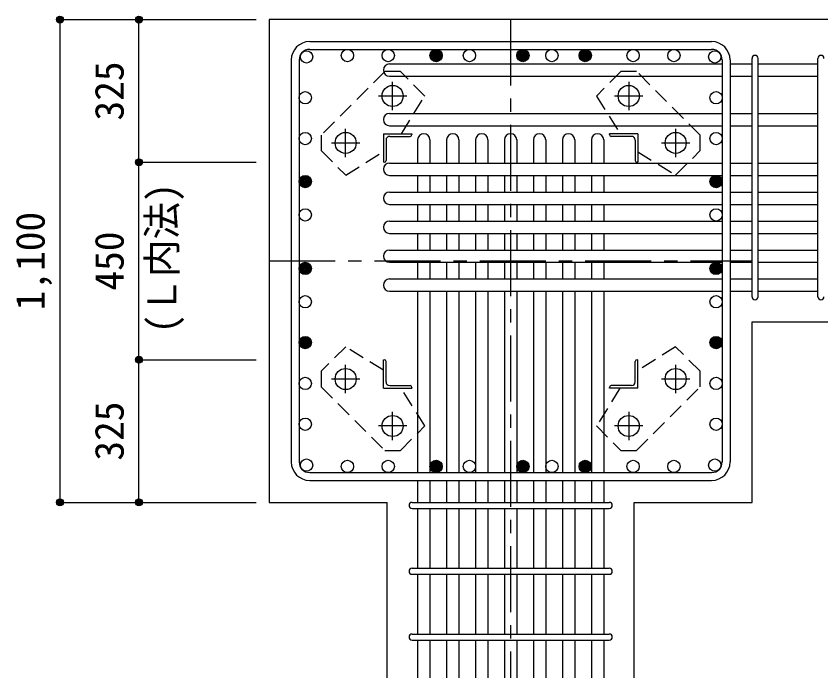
# Model space of a CAD drawing. Units: millimetres at full size, sheet at 1:30. Extents: x -5973 to 5954, y -4195 to 4201.
# Drawn here: x -575 to 1259, y -2625 to -1117 of the extents above; entities that cross this region are included whole.
import ezdxf
from ezdxf.enums import TextEntityAlignment as Align

# ---------------------------------------------------------------- set-up
doc = ezdxf.new("R2010")
doc.units = ezdxf.units.MM
doc.header["$LTSCALE"] = 30
doc.header["$PDMODE"] = 32
doc.header["$PDSIZE"] = 15
doc.linetypes.add('CHAIN1', pattern=[8, 5, -1, 1, -1])
doc.linetypes.add('DASHED1', pattern=[1.8, 1.2, -0.6])
for name, color, linetype in [('0-1_躯体線', 2, 'Continuous'), ('0-2_アンカー、アングル', 4, 'Continuous'), ('0-3_立上り筋', 4, 'Continuous'), ('0-4_フープ筋', 7, 'Continuous'), ('0-5_基礎梁筋', 7, 'Continuous'), ('0-6_スタラップ筋', 7, 'Continuous'), ('0-7_文字', 4, 'Continuous'), ('0-9_プレート', 4, 'DASHED1'), ('0-D_寸法', 4, 'Continuous')]:
    doc.layers.add(name, color=color, linetype=linetype)
doc.styles.add('ＭＳ ゴシック', font='')
doc.styles.get('ＭＳ ゴシック').set_extended_font_data('MS Gothic')

msp = doc.modelspace()

# ---------------------------------------------------------------- linework, layer by layer
at = {"layer": '0-1_躯体線'}
for p, q in [((1502.44, -1124.89), (2.44, -1124.89)), ((2.44, -1124.89), (2.44, -2224.89)), ((1102.44, -1813.39), (1502.44, -1813.39)), ((1102.44, -2224.89), (1102.44, -1813.39)), ((2.44, -2224.89), (270.94, -2224.89)), ((270.94, -2624.89), (270.94, -2224.89))]:
    msp.add_line(p, q, dxfattribs=at)
msp.add_lwpolyline([(833.94, -2624.89), (833.94, -2224.89), (1102.44, -2224.89)], dxfattribs=at)
at = {"layer": '0-2_アンカー、アングル', "linetype": 'CHAIN1'}
for p, q in [((283.44, -1331.1), (283.44, -1266.6)), ((821.44, -1266.59), (821.44, -1331.09)), ((251.14, -1298.89), (315.64, -1298.89)), ((789.24, -1298.89), (853.74, -1298.89)), ((176.44, -1438.1), (176.44, -1373.6)), ((928.44, -1373.59), (928.44, -1438.09)), ((144.14, -1405.89), (208.64, -1405.89)), ((896.24, -1405.89), (960.74, -1405.89)), ((176.44, -1976.2), (176.44, -1911.7)), ((928.44, -1911.69), (928.44, -1976.19)), ((208.64, -1943.89), (144.14, -1943.89)), ((960.74, -1943.89), (896.24, -1943.89)), ((283.44, -2083.2), (283.44, -2018.7)), ((821.44, -2018.69), (821.44, -2083.19)), ((315.64, -2050.89), (251.14, -2050.89)), ((853.74, -2050.89), (789.24, -2050.89))]:
    msp.add_line(p, q, dxfattribs=at)
at = {"layer": '0-2_アンカー、アングル'}
for p, q in [((262.44, -1384.89), (327.44, -1384.89)), ((262.44, -1384.89), (262.44, -1449.89)), ((276.94, -1390.89), (323.44, -1390.89)), ((327.44, -1384.89), (327.44, -1386.89)), ((842.44, -1384.89), (777.44, -1384.89)), ((777.44, -1386.89), (777.44, -1384.89)), ((827.94, -1390.89), (781.44, -1390.89)), ((842.44, -1384.89), (842.44, -1449.89)), ((268.44, -1399.39), (268.44, -1445.89)), ((836.44, -1399.39), (836.44, -1445.89)), ((264.44, -1449.89), (262.44, -1449.89)), ((842.44, -1449.89), (840.44, -1449.89)), ((262.44, -1899.89), (264.44, -1899.89)), ((262.44, -1964.89), (262.44, -1899.89)), ((268.44, -1950.39), (268.44, -1903.89)), ((836.44, -1950.39), (836.44, -1903.89)), ((840.44, -1899.89), (842.44, -1899.89)), ((842.44, -1964.89), (842.44, -1899.89)), ((276.94, -1958.89), (323.44, -1958.89)), ((827.94, -1958.89), (781.44, -1958.89)), ((262.44, -1964.89), (327.44, -1964.89)), ((327.44, -1962.89), (327.44, -1964.89)), ((777.44, -1964.89), (777.44, -1962.89)), ((842.44, -1964.89), (777.44, -1964.89))]:
    msp.add_line(p, q, dxfattribs=at)
at = {"layer": '0-2_アンカー、アングル', "color": 3}
for centre in [(283.44, -1298.89), (821.44, -1298.89), (176.44, -1405.89), (928.44, -1405.89), (176.44, -1943.89), (928.44, -1943.89), (283.44, -2050.89), (821.44, -2050.89)]:
    msp.add_circle(centre, 24, dxfattribs=at)
at = {"layer": '0-2_アンカー、アングル'}
for centre, radius, start, end in [((276.94, -1399.39), 8.5, 90, 180), ((323.44, -1386.89), 4, 270, 0), ((781.44, -1386.89), 4, 180, 270), ((827.94, -1399.39), 8.5, 0, 90), ((264.44, -1445.89), 4, 270, 0), ((840.44, -1445.89), 4, 180, 270), ((264.44, -1903.89), 4, 0, 90), ((840.44, -1903.89), 4, 90, 180), ((276.94, -1950.39), 8.5, 180, 270), ((323.44, -1962.89), 4, 0, 90), ((781.44, -1962.89), 4, 90, 180), ((827.94, -1950.39), 8.5, 270, 0)]:
    msp.add_arc(centre, radius, start, end, dxfattribs=at)
at = {"layer": '0-3_立上り筋', "color": 3}
for centre in [(87.37, -1209.82), (180.38, -1206.89), (273.39, -1206.89), (382.44, -1206.89), (458.44, -1206.89), (580.44, -1206.89), (580.44, -1206.89), (646.44, -1206.89), (722.44, -1206.89), (722.44, -1206.89), (831.48, -1206.89), (924.49, -1206.89), (1017.51, -1209.82), (84.44, -1302.84), (1020.44, -1302.84), (84.44, -1395.85), (1020.44, -1395.85), (84.44, -1493.89), (84.44, -1493.89), (1020.44, -1493.89), (1020.44, -1493.89), (84.44, -1569.89), (1020.44, -1569.89), (84.44, -1691.89), (84.44, -1691.89), (1020.44, -1691.89), (1020.44, -1691.89), (84.44, -1767.91), (1020.44, -1767.91), (84.44, -1860.92), (1020.44, -1860.92), (84.44, -1953.94), (1020.44, -1953.94), (84.44, -2046.95), (1020.44, -2046.95), (87.37, -2139.97), (1017.51, -2139.97), (180.38, -2142.89), (273.39, -2142.89), (382.44, -2142.89), (458.44, -2142.89), (580.44, -2142.89), (580.44, -2142.89), (646.44, -2142.89), (722.44, -2142.89), (722.44, -2142.89), (831.48, -2142.89), (924.49, -2142.89)]:
    msp.add_circle(centre, 14, dxfattribs=at)
at = {"layer": '0-3_立上り筋'}
for centre, radius in [((382.44, -1206.89), 14), ((382.44, -1206.89), 12.6), ((382.44, -1206.89), 11.2), ((382.44, -1206.89), 9.8), ((382.44, -1206.89), 8.4), ((382.44, -1206.89), 7), ((382.44, -1206.89), 5.6), ((382.44, -1206.89), 4.2), ((382.44, -1206.89), 2.8), ((382.44, -1206.89), 1.4), ((580.44, -1206.89), 14), ((580.44, -1206.89), 12.6), ((580.44, -1206.89), 11.2), ((580.44, -1206.89), 9.8), ((580.44, -1206.89), 8.4), ((580.44, -1206.89), 7), ((580.44, -1206.89), 5.6), ((580.44, -1206.89), 4.2), ((580.44, -1206.89), 2.8), ((580.44, -1206.89), 1.4), ((722.44, -1206.89), 14), ((722.44, -1206.89), 12.6), ((722.44, -1206.89), 11.2), ((722.44, -1206.89), 9.8), ((722.44, -1206.89), 8.4), ((722.44, -1206.89), 7), ((722.44, -1206.89), 5.6), ((722.44, -1206.89), 4.2), ((722.44, -1206.89), 2.8), ((722.44, -1206.89), 1.4), ((84.44, -1493.89), 14), ((84.44, -1493.89), 12.6), ((84.44, -1493.89), 11.2), ((84.44, -1493.89), 9.8), ((84.44, -1493.89), 8.4), ((1020.44, -1493.89), 14), ((1020.44, -1493.89), 12.6), ((1020.44, -1493.89), 11.2), ((1020.44, -1493.89), 9.8), ((1020.44, -1493.89), 8.4), ((84.44, -1493.89), 7), ((84.44, -1493.89), 5.6), ((84.44, -1493.89), 4.2), ((84.44, -1493.89), 2.8), ((84.44, -1493.89), 1.4), ((1020.44, -1493.89), 7), ((1020.44, -1493.89), 5.6), ((1020.44, -1493.89), 4.2), ((1020.44, -1493.89), 2.8), ((1020.44, -1493.89), 1.4), ((84.44, -1691.89), 14), ((84.44, -1691.89), 12.6), ((84.44, -1691.89), 11.2), ((84.44, -1691.89), 9.8), ((84.44, -1691.89), 8.4), ((84.44, -1691.89), 7), ((84.44, -1691.89), 5.6), ((1020.44, -1691.89), 14), ((1020.44, -1691.89), 12.6), ((1020.44, -1691.89), 11.2), ((1020.44, -1691.89), 9.8), ((1020.44, -1691.89), 8.4), ((1020.44, -1691.89), 7), ((1020.44, -1691.89), 5.6), ((84.44, -1691.89), 4.2), ((84.44, -1691.89), 2.8), ((84.44, -1691.89), 1.4), ((1020.44, -1691.89), 4.2), ((1020.44, -1691.89), 2.8), ((1020.44, -1691.89), 1.4), ((84.44, -1860.92), 14), ((84.44, -1860.92), 12.6), ((84.44, -1860.92), 11.2), ((84.44, -1860.92), 9.8), ((1020.44, -1860.92), 14), ((1020.44, -1860.92), 12.6), ((1020.44, -1860.92), 11.2), ((1020.44, -1860.92), 9.8), ((84.44, -1860.92), 8.4), ((84.44, -1860.92), 7), ((84.44, -1860.92), 5.6), ((84.44, -1860.92), 4.2), ((84.44, -1860.92), 2.8), ((84.44, -1860.92), 1.4), ((1020.44, -1860.92), 8.4), ((1020.44, -1860.92), 7), ((1020.44, -1860.92), 5.6), ((1020.44, -1860.92), 4.2), ((1020.44, -1860.92), 2.8), ((1020.44, -1860.92), 1.4), ((382.44, -2142.89), 14), ((382.44, -2142.89), 12.6), ((382.44, -2142.89), 11.2), ((382.44, -2142.89), 9.8), ((382.44, -2142.89), 8.4), ((382.44, -2142.89), 7), ((382.44, -2142.89), 5.6), ((382.44, -2142.89), 4.2), ((382.44, -2142.89), 2.8), ((382.44, -2142.89), 1.4), ((580.44, -2142.89), 14), ((580.44, -2142.89), 12.6), ((580.44, -2142.89), 11.2), ((580.44, -2142.89), 9.8), ((580.44, -2142.89), 8.4), ((580.44, -2142.89), 7), ((580.44, -2142.89), 5.6), ((580.44, -2142.89), 4.2), ((580.44, -2142.89), 2.8), ((580.44, -2142.89), 1.4), ((722.44, -2142.89), 14), ((722.44, -2142.89), 12.6), ((722.44, -2142.89), 11.2), ((722.44, -2142.89), 9.8), ((722.44, -2142.89), 8.4), ((722.44, -2142.89), 7), ((722.44, -2142.89), 5.6), ((722.44, -2142.89), 4.2), ((722.44, -2142.89), 2.8), ((722.44, -2142.89), 1.4)]:
    msp.add_circle(centre, radius, dxfattribs=at)
at = {"layer": '0-4_フープ筋'}
for p, q in [((94.44, -1174.89), (1010.44, -1174.89)), ((94.44, -1192.89), (1010.44, -1192.89)), ((52.44, -1216.89), (52.44, -2132.89)), ((70.44, -1216.89), (70.44, -2132.89)), ((1034.44, -1216.89), (1034.44, -2132.89)), ((1052.44, -1216.89), (1052.44, -2132.89)), ((94.44, -2156.89), (1010.44, -2156.89)), ((94.44, -2174.89), (1010.44, -2174.89))]:
    msp.add_line(p, q, dxfattribs=at)
for centre, radius, start, end in [((94.44, -1216.89), 42, 90, 180), ((1010.44, -1216.89), 42, 0, 90), ((94.44, -1216.89), 24, 90, 180), ((1010.44, -1216.89), 24, 0, 90), ((94.44, -2132.89), 42, 180, 270), ((94.44, -2132.89), 24, 180, 270), ((1010.44, -2132.89), 42, 270, 0), ((1010.44, -2132.89), 24, 270, 0)]:
    msp.add_arc(centre, radius, start, end, dxfattribs=at)
at = {"layer": '0-5_基礎梁筋'}
for p, q in [((276.44, -1225.82), (1034.44, -1225.82)), ((1052.44, -1225.82), (1102.44, -1225.82)), ((1116.44, -1225.82), (1252.44, -1225.82)), ((276.44, -1253.82), (1034.44, -1253.82)), ((1052.44, -1253.82), (1102.44, -1253.82)), ((1116.44, -1253.82), (1252.44, -1253.82)), ((276.44, -1338.86), (1034.44, -1338.86)), ((1052.44, -1338.86), (1102.44, -1338.86)), ((1116.44, -1338.86), (1252.44, -1338.86)), ((276.44, -1366.86), (1034.44, -1366.86)), ((1052.44, -1366.86), (1102.44, -1366.86)), ((1116.44, -1366.86), (1252.44, -1366.86)), ((340.44, -1398.89), (340.44, -1451.89)), ((368.44, -1398.89), (368.44, -1451.89)), ((406.44, -1398.89), (406.44, -1451.89)), ((434.44, -1398.89), (434.44, -1451.89)), ((472.44, -1398.89), (472.44, -1451.89)), ((500.44, -1398.89), (500.44, -1451.89)), ((538.44, -1398.89), (538.44, -1451.89)), ((566.44, -1398.89), (566.44, -1451.89)), ((604.44, -1398.89), (604.44, -1451.89)), ((632.44, -1398.89), (632.44, -1451.89)), ((670.44, -1398.89), (670.44, -1451.89)), ((698.44, -1398.89), (698.44, -1451.89)), ((736.44, -1398.89), (736.44, -1451.89)), ((764.44, -1398.89), (764.44, -1451.89)), ((276.44, -1451.89), (1034.44, -1451.89)), ((1052.44, -1451.89), (1102.44, -1451.89)), ((1116.44, -1451.89), (1252.44, -1451.89)), ((276.44, -1479.89), (1034.44, -1479.89)), ((340.44, -1479.89), (340.44, -1517.89)), ((368.44, -1479.89), (368.44, -1517.89)), ((406.44, -1479.89), (406.44, -1517.89)), ((434.44, -1479.89), (434.44, -1517.89)), ((472.44, -1479.89), (472.44, -1517.89)), ((500.44, -1479.89), (500.44, -1517.89)), ((538.44, -1479.89), (538.44, -1517.89)), ((566.44, -1479.89), (566.44, -1517.89)), ((604.44, -1479.89), (604.44, -1517.89)), ((632.44, -1479.89), (632.44, -1517.89)), ((670.44, -1479.89), (670.44, -1517.89)), ((698.44, -1479.89), (698.44, -1517.89)), ((736.44, -1479.89), (736.44, -1517.89)), ((764.44, -1479.89), (764.44, -1517.89)), ((1052.44, -1479.89), (1102.44, -1479.89)), ((1116.44, -1479.89), (1252.44, -1479.89)), ((276.44, -1517.89), (1034.44, -1517.89)), ((1052.44, -1517.89), (1102.44, -1517.89)), ((1116.44, -1517.89), (1252.44, -1517.89)), ((276.44, -1545.89), (1034.44, -1545.89)), ((340.44, -1545.89), (340.44, -1583.89)), ((368.44, -1545.89), (368.44, -1583.89)), ((406.44, -1545.89), (406.44, -1583.89)), ((434.44, -1545.89), (434.44, -1583.89)), ((472.44, -1545.89), (472.44, -1583.89)), ((500.44, -1545.89), (500.44, -1583.89)), ((538.44, -1545.89), (538.44, -1583.89)), ((566.44, -1545.89), (566.44, -1583.89)), ((604.44, -1545.89), (604.44, -1583.89)), ((632.44, -1545.89), (632.44, -1583.89)), ((670.44, -1545.89), (670.44, -1583.89)), ((698.44, -1545.89), (698.44, -1583.89)), ((736.44, -1545.89), (736.44, -1583.89)), ((764.44, -1545.89), (764.44, -1583.89)), ((1052.44, -1545.89), (1102.44, -1545.89)), ((1116.44, -1545.89), (1252.44, -1545.89)), ((276.44, -1583.89), (1034.44, -1583.89)), ((1052.44, -1583.89), (1102.44, -1583.89)), ((1116.44, -1583.89), (1252.44, -1583.89)), ((276.44, -1611.89), (1034.44, -1611.89)), ((340.44, -1611.89), (340.44, -1649.89)), ((368.44, -1611.89), (368.44, -1649.89)), ((406.44, -1611.89), (406.44, -1649.89)), ((434.44, -1611.89), (434.44, -1649.89)), ((472.44, -1611.89), (472.44, -1649.89)), ((500.44, -1611.89), (500.44, -1649.89)), ((538.44, -1611.89), (538.44, -1649.89)), ((566.44, -1611.89), (566.44, -1649.89)), ((604.44, -1611.89), (604.44, -1649.89)), ((632.44, -1611.89), (632.44, -1649.89)), ((670.44, -1611.89), (670.44, -1649.89)), ((698.44, -1611.89), (698.44, -1649.89)), ((736.44, -1611.89), (736.44, -1649.89)), ((764.44, -1611.89), (764.44, -1649.89)), ((1052.44, -1611.89), (1102.44, -1611.89)), ((1116.44, -1611.89), (1252.44, -1611.89)), ((276.44, -1649.89), (1034.44, -1649.89)), ((1052.44, -1649.89), (1102.44, -1649.89)), ((1116.44, -1649.89), (1252.44, -1649.89)), ((276.44, -1677.89), (1034.44, -1677.89)), ((340.44, -1677.89), (340.44, -1715.89)), ((368.44, -1677.89), (368.44, -1715.89)), ((406.44, -1677.89), (406.44, -1715.89)), ((434.44, -1677.89), (434.44, -1715.89)), ((472.44, -1677.89), (472.44, -1715.89)), ((500.44, -1677.89), (500.44, -1715.89)), ((538.44, -1677.89), (538.44, -1715.89)), ((566.44, -1677.89), (566.44, -1715.89)), ((604.44, -1677.89), (604.44, -1715.89)), ((632.44, -1677.89), (632.44, -1715.89)), ((670.44, -1677.89), (670.44, -1715.89)), ((698.44, -1677.89), (698.44, -1715.89)), ((736.44, -1677.89), (736.44, -1715.89)), ((764.44, -1677.89), (764.44, -1715.89)), ((1052.44, -1677.89), (1102.44, -1677.89)), ((1116.44, -1677.89), (1252.44, -1677.89)), ((276.44, -1715.89), (1034.44, -1715.89)), ((1052.44, -1715.89), (1102.44, -1715.89)), ((1116.44, -1715.89), (1252.44, -1715.89)), ((276.44, -1743.89), (1034.44, -1743.89)), ((340.44, -1743.89), (340.44, -2156.89)), ((368.44, -1743.89), (368.44, -2156.89)), ((406.44, -1743.89), (406.44, -2156.89)), ((434.44, -1743.89), (434.44, -2156.89)), ((472.44, -1743.89), (472.44, -2156.89)), ((500.44, -1743.89), (500.44, -2156.89)), ((538.44, -1743.89), (538.44, -2156.89)), ((566.44, -1743.89), (566.44, -2156.89)), ((604.44, -1743.89), (604.44, -2156.89)), ((632.44, -1743.89), (632.44, -2156.89)), ((670.44, -1743.89), (670.44, -2156.89)), ((698.44, -1743.89), (698.44, -2156.89)), ((736.44, -1743.89), (736.44, -2156.89)), ((764.44, -1743.89), (764.44, -2156.89)), ((1052.44, -1743.89), (1102.44, -1743.89)), ((1116.44, -1743.89), (1252.44, -1743.89)), ((340.44, -2174.89), (340.44, -2224.89)), ((368.44, -2174.89), (368.44, -2224.89)), ((406.44, -2174.89), (406.44, -2224.89)), ((434.44, -2174.89), (434.44, -2224.89)), ((472.44, -2174.89), (472.44, -2224.89)), ((500.44, -2174.89), (500.44, -2224.89)), ((538.44, -2174.89), (538.44, -2224.89)), ((566.44, -2174.89), (566.44, -2224.89)), ((604.44, -2174.89), (604.44, -2224.89)), ((632.44, -2174.89), (632.44, -2224.89)), ((670.44, -2174.89), (670.44, -2224.89)), ((698.44, -2174.89), (698.44, -2224.89)), ((736.44, -2174.89), (736.44, -2224.89)), ((764.44, -2174.89), (764.44, -2224.89)), ((340.44, -2238.89), (340.44, -2374.89)), ((368.44, -2238.89), (368.44, -2374.89)), ((406.44, -2238.89), (406.44, -2374.89)), ((434.44, -2238.89), (434.44, -2374.89)), ((472.44, -2238.89), (472.44, -2374.89)), ((500.44, -2238.89), (500.44, -2374.89)), ((538.44, -2238.89), (538.44, -2374.89)), ((566.44, -2238.89), (566.44, -2374.89)), ((604.44, -2238.89), (604.44, -2374.89)), ((632.44, -2238.89), (632.44, -2374.89)), ((670.44, -2238.89), (670.44, -2374.89)), ((698.44, -2238.89), (698.44, -2374.89)), ((736.44, -2238.89), (736.44, -2374.89)), ((764.44, -2238.89), (764.44, -2374.89)), ((340.44, -2388.89), (340.44, -2524.89)), ((368.44, -2388.89), (368.44, -2524.89)), ((406.44, -2388.89), (406.44, -2524.89)), ((434.44, -2388.89), (434.44, -2524.89)), ((472.44, -2388.89), (472.44, -2524.89)), ((500.44, -2388.89), (500.44, -2524.89)), ((538.44, -2388.89), (538.44, -2524.89)), ((566.44, -2388.89), (566.44, -2524.89)), ((604.44, -2388.89), (604.44, -2524.89)), ((632.44, -2388.89), (632.44, -2524.89)), ((670.44, -2388.89), (670.44, -2524.89)), ((698.44, -2388.89), (698.44, -2524.89)), ((736.44, -2388.89), (736.44, -2524.89)), ((764.44, -2388.89), (764.44, -2524.89)), ((340.44, -2538.89), (340.44, -2624.89)), ((368.44, -2538.89), (368.44, -2624.89)), ((406.44, -2538.89), (406.44, -2624.89)), ((434.44, -2538.89), (434.44, -2624.89)), ((472.44, -2538.89), (472.44, -2624.89)), ((500.44, -2538.89), (500.44, -2624.89)), ((538.44, -2538.89), (538.44, -2624.89)), ((566.44, -2538.89), (566.44, -2624.89)), ((604.44, -2538.89), (604.44, -2624.89)), ((632.44, -2538.89), (632.44, -2624.89)), ((670.44, -2538.89), (670.44, -2624.89)), ((698.44, -2538.89), (698.44, -2624.89)), ((736.44, -2538.89), (736.44, -2624.89)), ((764.44, -2538.89), (764.44, -2624.89))]:
    msp.add_line(p, q, dxfattribs=at)
for centre, start, end in [((276.44, -1239.82), 90, 270), ((276.44, -1352.86), 90, 270), ((354.44, -1398.89), 0, 180), ((420.44, -1398.89), 0, 180), ((486.44, -1398.89), 0, 180), ((552.44, -1398.89), 0, 180), ((618.44, -1398.89), 0, 180), ((684.44, -1398.89), 0, 180), ((750.44, -1398.89), 0, 180), ((276.44, -1465.89), 90, 270), ((276.44, -1531.89), 90, 270), ((276.44, -1597.89), 90, 270), ((276.44, -1663.89), 90, 270), ((276.44, -1729.89), 90, 270)]:
    msp.add_arc(centre, 14, start, end, dxfattribs=at)
at = {"layer": '0-6_スタラップ筋'}
for p, q in [((1102.44, -1756.39), (1102.44, -1213.32)), ((1116.44, -1756.39), (1116.44, -1213.32)), ((1252.44, -1756.39), (1252.44, -1213.32)), ((327.94, -2224.89), (776.94, -2224.89)), ((327.94, -2238.89), (776.94, -2238.89)), ((327.94, -2374.89), (776.94, -2374.89)), ((327.94, -2388.89), (776.94, -2388.89)), ((327.94, -2524.89), (776.94, -2524.89)), ((327.94, -2538.89), (776.94, -2538.89))]:
    msp.add_line(p, q, dxfattribs=at)
for centre, start, end in [((1109.44, -1213.32), 0, 180), ((1109.44, -1213.32), 0, 180), ((1109.44, -1213.32), 0, 180), ((1109.44, -1213.32), 0, 180), ((1259.44, -1213.32), 0, 180), ((1109.44, -1756.39), 180, 0), ((1109.44, -1756.39), 180, 0), ((1109.44, -1756.39), 180, 0), ((1109.44, -1756.39), 180, 0), ((1259.44, -1756.39), 180, 0), ((327.94, -2231.89), 90, 270), ((327.94, -2231.89), 90, 270), ((327.94, -2231.89), 90, 270), ((327.94, -2231.89), 90, 270), ((776.94, -2231.89), 270, 90), ((776.94, -2231.89), 270, 90), ((776.94, -2231.89), 270, 90), ((776.94, -2231.89), 270, 90), ((327.94, -2381.89), 90, 270), ((776.94, -2381.89), 270, 90), ((327.94, -2531.89), 90, 270), ((776.94, -2531.89), 270, 90)]:
    msp.add_arc(centre, 7, start, end, dxfattribs=at)
at = {"layer": '0-9_プレート'}
for points in [[(265.64, -1243.19), (120.64, -1388.1), (120.64, -1423.5), (176.54, -1479.29), (262.44, -1425.89)], [(303.44, -1384.89), (356.84, -1298.99), (301.04, -1243.19), (265.64, -1243.19)], [(984.14, -1388.1), (839.24, -1243.09), (803.84, -1243.09), (748.04, -1299), (801.44, -1384.89)], [(842.44, -1425.89), (928.34, -1479.29), (984.14, -1423.5), (984.14, -1388.1)], [(262.44, -1923.9), (176.54, -1870.5), (120.74, -1926.29), (120.74, -1961.69)], [(839.24, -2106.6), (984.24, -1961.69), (984.24, -1926.29), (928.34, -1870.5), (842.44, -1923.9)], [(120.74, -1961.69), (265.64, -2106.7), (301.04, -2106.7), (356.84, -2050.79), (303.44, -1964.9)], [(801.44, -1964.9), (748.04, -2050.8), (803.84, -2106.6), (839.24, -2106.6)]]:
    msp.add_lwpolyline(points, dxfattribs=at)
at = {"layer": '0-D_寸法'}
for p, q in [((-474.6, -1124.89), (-474.6, -2224.89)), ((-474.6, -1124.89), (-294.6, -1124.89)), ((-474.6, -1124.89), (-294.6, -1124.89)), ((-474.6, -1124.89), (-474.6, -2224.89)), ((-294.6, -1449.89), (-294.6, -1124.89)), ((-294.6, -1124.89), (-27.56, -1124.89)), ((-294.6, -1899.89), (-294.6, -1449.89)), ((-294.6, -1449.89), (-27.56, -1449.89)), ((-294.6, -2224.89), (-294.6, -1899.89)), ((-294.6, -1899.89), (-27.56, -1899.89)), ((-474.6, -2224.89), (-294.6, -2224.89)), ((-294.6, -2224.89), (-27.56, -2224.89)), ((-294.6, -2224.89), (-27.56, -2224.89))]:
    msp.add_line(p, q, dxfattribs=at)
at = {"layer": '0-D_寸法', "linetype": 'CHAIN1'}
for p, q in [((552.44, -1124.89), (552.44, -2624.89)), ((2.44, -1674.89), (1102.44, -1674.89))]:
    msp.add_line(p, q, dxfattribs=at)
at = {"layer": '0-D_寸法'}
for centre, radius in [((-474.6, -1124.89), 8), ((-474.6, -1124.89), 7.2), ((-474.6, -1124.89), 6.4), ((-294.6, -1124.89), 8), ((-294.6, -1124.89), 7.2), ((-294.6, -1124.89), 6.4), ((-474.6, -1124.89), 5.6), ((-474.6, -1124.89), 4.8), ((-474.6, -1124.89), 4), ((-474.6, -1124.89), 3.2), ((-474.6, -1124.89), 2.4), ((-474.6, -1124.89), 1.6), ((-474.6, -1124.89), 0.8), ((-294.6, -1124.89), 5.6), ((-294.6, -1124.89), 4.8), ((-294.6, -1124.89), 4), ((-294.6, -1124.89), 3.2), ((-294.6, -1124.89), 2.4), ((-294.6, -1124.89), 1.6), ((-294.6, -1124.89), 0.8), ((-294.6, -1449.89), 8), ((-294.6, -1449.89), 7.2), ((-294.6, -1449.89), 6.4), ((-294.6, -1449.89), 5.6), ((-294.6, -1449.89), 4.8), ((-294.6, -1449.89), 4), ((-294.6, -1449.89), 3.2), ((-294.6, -1449.89), 2.4), ((-294.6, -1449.89), 1.6), ((-294.6, -1449.89), 0.8), ((-294.6, -1899.89), 8), ((-294.6, -1899.89), 7.2), ((-294.6, -1899.89), 6.4), ((-294.6, -1899.89), 5.6), ((-294.6, -1899.89), 4.8), ((-294.6, -1899.89), 4), ((-294.6, -1899.89), 3.2), ((-294.6, -1899.89), 2.4), ((-294.6, -1899.89), 1.6), ((-294.6, -1899.89), 0.8), ((-474.6, -2224.89), 8), ((-474.6, -2224.89), 7.2), ((-474.6, -2224.89), 6.4), ((-294.6, -2224.89), 8), ((-294.6, -2224.89), 7.2), ((-294.6, -2224.89), 6.4), ((-474.6, -2224.89), 5.6), ((-474.6, -2224.89), 4.8), ((-474.6, -2224.89), 4), ((-474.6, -2224.89), 3.2), ((-474.6, -2224.89), 2.4), ((-474.6, -2224.89), 1.6), ((-474.6, -2224.89), 0.8), ((-294.6, -2224.89), 5.6), ((-294.6, -2224.89), 4.8), ((-294.6, -2224.89), 4), ((-294.6, -2224.89), 3.2), ((-294.6, -2224.89), 2.4), ((-294.6, -2224.89), 1.6), ((-294.6, -2224.89), 0.8)]:
    msp.add_circle(centre, radius, dxfattribs=at)
at = {"layer": '0-D_寸法', "color": 7}
for p in [(-474.6, -1124.89), (-294.6, -1124.89), (-294.6, -1449.89), (-294.6, -1449.89), (-294.6, -1899.89), (-474.6, -2224.89), (-294.6, -2224.89)]:
    msp.add_point(p, dxfattribs=at)

# ---------------------------------------------------------------- texts
at = {"layer": '0-7_文字', "style": 'ＭＳ ゴシック', "width": 0.95}
msp.add_text('(Ｌ内法)', height=65.98, rotation=90, dxfattribs=at).set_placement((-189.55, -1839.49), align=Align.BOTTOM_LEFT)
at = {"layer": '0-D_寸法', "style": 'ＭＳ ゴシック'}
for s, p in [('325', (-309.6, -1354.89)), ('1,100', (-489.6, -1787.39)), ('450', (-309.6, -1742.39)), ('325', (-309.6, -2129.89))]:
    msp.add_text(s, height=65.98, rotation=90, dxfattribs=at).set_placement(p, align=Align.BOTTOM_LEFT)

doc.saveas('drawing.dxf')
